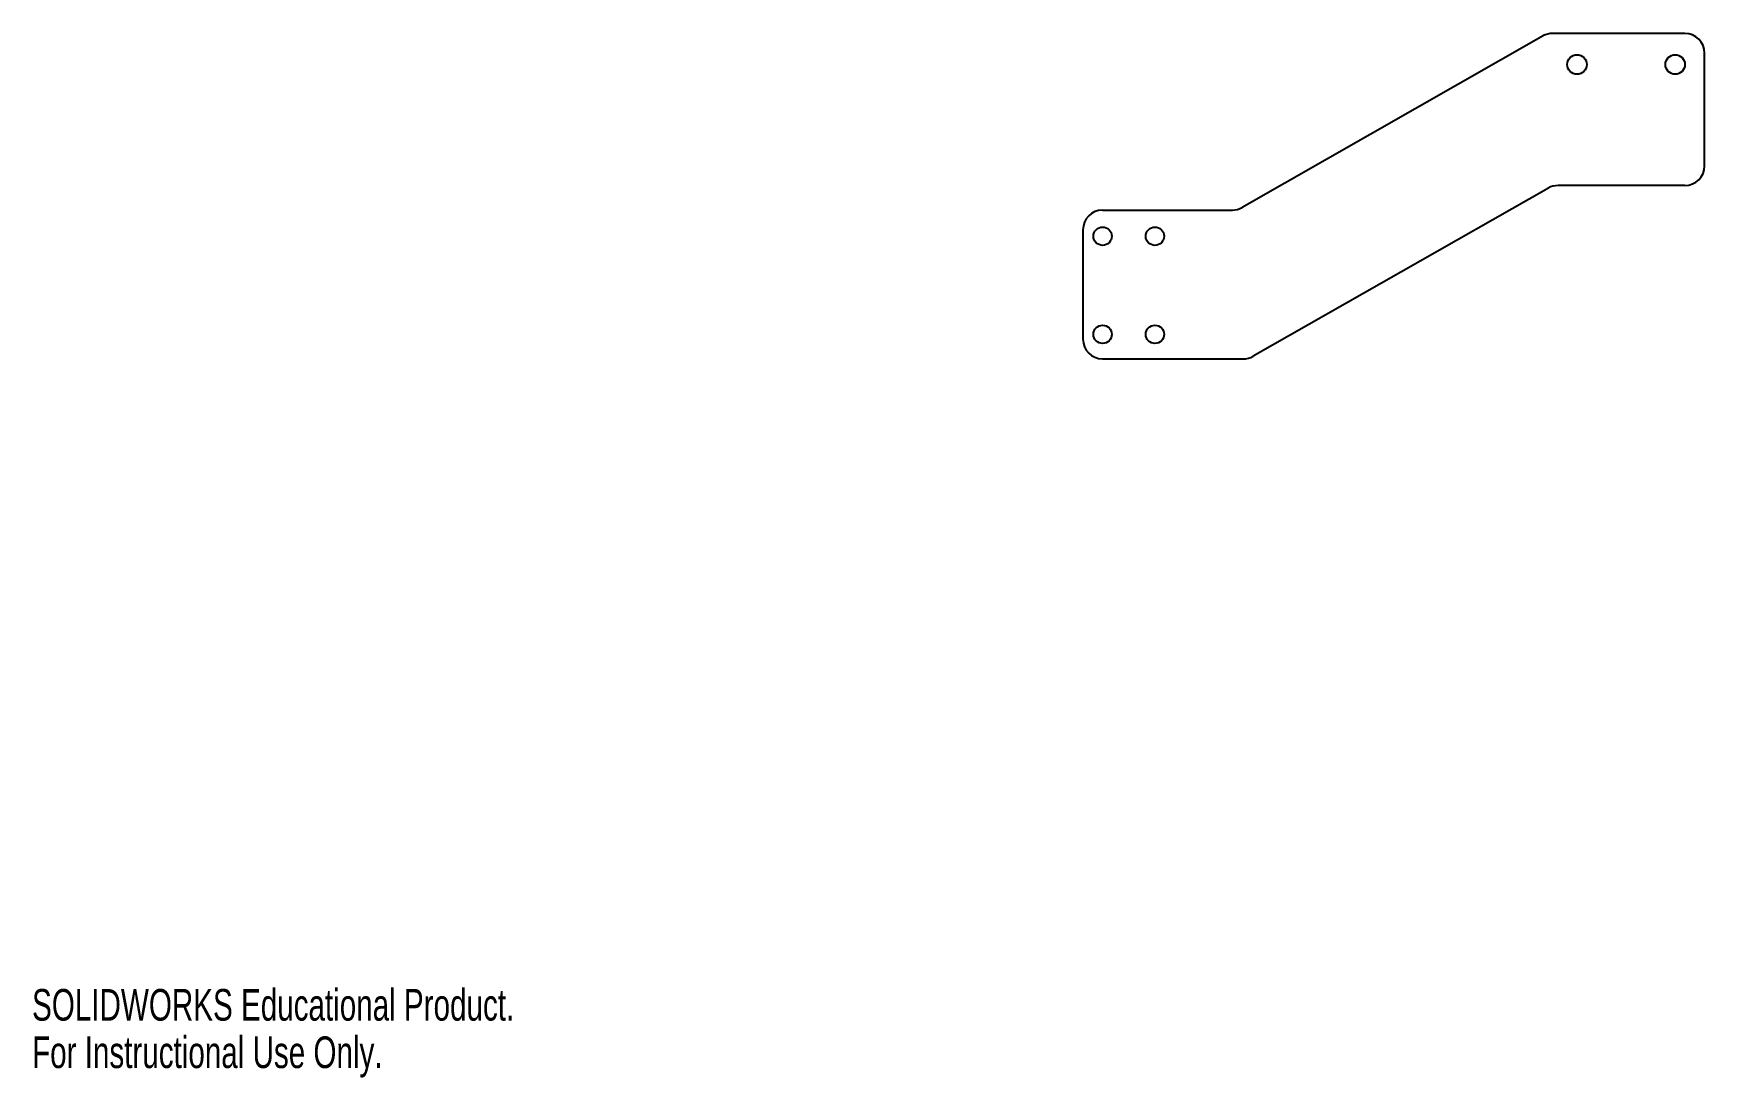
# Model space of a CAD drawing. Header units: millimetres. Extents: x 0 to 256, y 0 to 160.
import ezdxf

# ---------------------------------------------------------------- set-up
doc = ezdxf.new("R2010")
doc.units = ezdxf.units.MM
doc.styles.add('SLDTEXTSTYLE0', font='TXT', dxfattribs={"width": 0.7})

msp = doc.modelspace()

# ---------------------------------------------------------------- linework, layer by layer
at = {"color": 7, "linetype": 'Continuous', "lineweight": 25}
for p, q in [((230.9, 159.17), (184.91, 132.96)), ((252.59, 159.56), (232.38, 159.56)), ((255.59, 139.31), (255.59, 156.56)), ((231.71, 135.92), (186.6, 110.21)), ((252.59, 136.31), (233.19, 136.31)), ((163.59, 132.56), (183.42, 132.56)), ((160.59, 129.56), (160.59, 112.81)), ((163.59, 109.81), (185.11, 109.81))]:
    msp.add_line(p, q, dxfattribs=at)
for centre, radius in [((236.09, 154.81), 1.5), ((251.09, 154.81), 1.5), ((163.59, 128.56), 1.4), ((171.59, 128.56), 1.4), ((163.59, 113.56), 1.4), ((171.59, 113.56), 1.4)]:
    msp.add_circle(centre, radius, dxfattribs=at)
for centre, start, end in [((232.38, 156.56), 90, 119.6831), ((252.59, 156.56), 0, 90), ((252.59, 139.31), 270, 0), ((233.19, 133.31), 90, 119.6831), ((183.42, 135.56), 270, 299.6831), ((163.59, 129.56), 90, 180), ((163.59, 112.81), 180, 270), ((185.11, 112.81), 270, 299.6831)]:
    msp.add_arc(centre, 3, start, end, dxfattribs=at)

# ---------------------------------------------------------------- texts
at = {"color": 7, "linetype": 'Continuous', "char_height": 4.8336, "attachment_point": 1, "style": 'SLDTEXTSTYLE0'}
for s, insert in [('SOLIDWORKS Educational Product.', (0, 13.48)), ('For Instructional Use Only.', (0, 6.23))]:
    msp.add_mtext(s, dxfattribs=dict(at, insert=insert))

doc.saveas('drawing.dxf')
